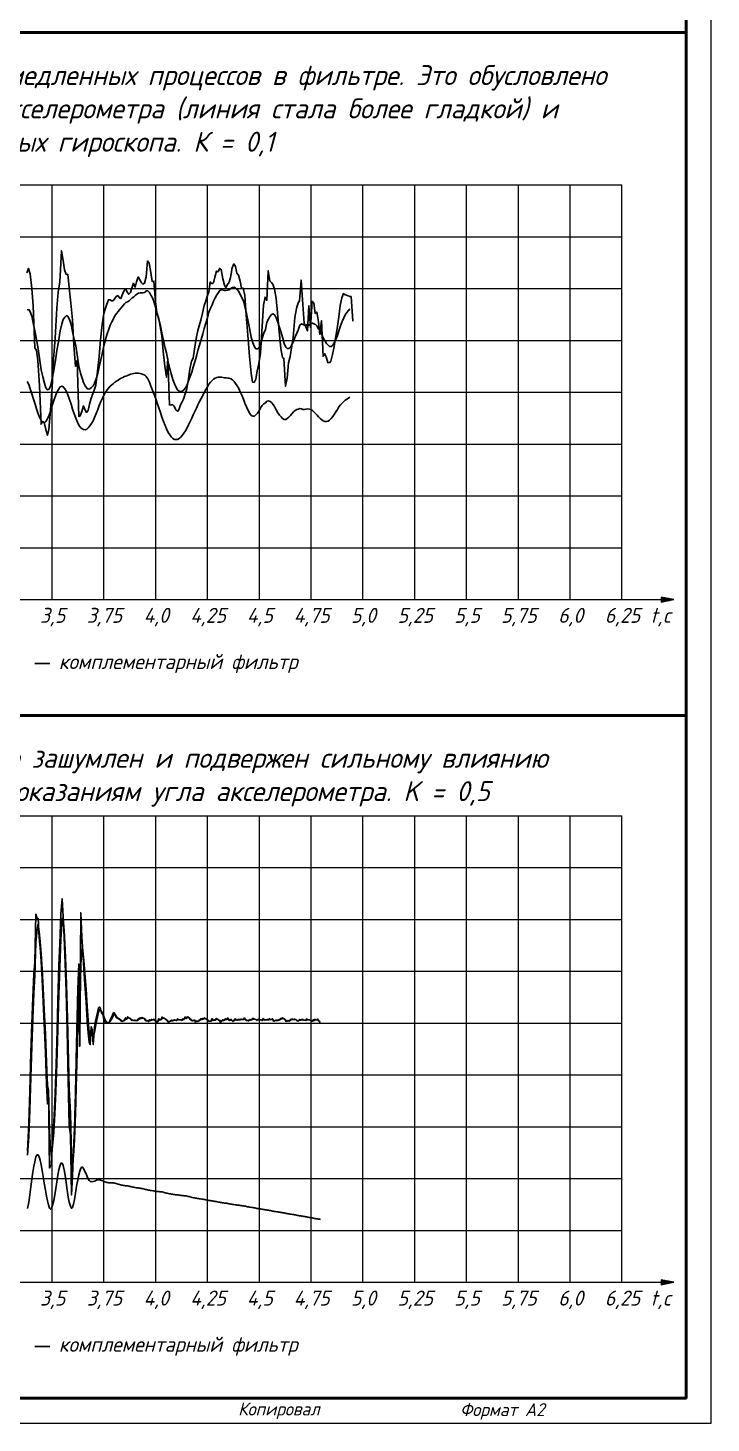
# Model space of a CAD drawing. Header units: inches. Extents: x -14 to 5184, y -66 to 1689.
# Drawn here: x 5047.2 to 5184.1, y 415.2 to 694.5 of the extents above; entities that cross this region are included whole.
import ezdxf

# ---------------------------------------------------------------- set-up
doc = ezdxf.new("R2010")
doc.units = ezdxf.units.IN
doc.header["$MEASUREMENT"] = 0
for name, color, linetype, lineweight in [('Видимые тонкие (ГОСТ)', 7, 'Continuous', 25), ('Видимый контур (ГОСТ)', 7, 'Continuous', 50), ('Текст', 7, 'Continuous', 15)]:
    doc.layers.add(name, color=color, linetype=linetype, lineweight=lineweight)
doc.styles.get("Standard").update_dxf_attribs({"font": 'gost_b.ttf', "oblique": 15})
doc.styles.add('Standart 3.0', font='gost_b.ttf', dxfattribs={"oblique": 15, "height": 3})

msp = doc.modelspace()

# ---------------------------------------------------------------- hatches: boundary and pattern name
at = {"layer": 'Видимые тонкие (ГОСТ)'}
h = msp.add_hatch(color=254, dxfattribs=at)
h.dxf.hatch_style = 1
h.paths.add_polyline_path([(5174.0823, 579.5918), (5174.0823, 580.0918), (5176.5823, 580.0918)])
h.paths.add_polyline_path([(5176.5823, 580.0918), (5174.0823, 580.0918), (5174.0823, 580.5918)])
h = msp.add_hatch(color=254, dxfattribs=at)
h.dxf.hatch_style = 1
h.paths.add_polyline_path([(5174.0823, 442.9251), (5174.0823, 443.4251), (5176.5823, 443.4251)])
h.paths.add_polyline_path([(5176.5823, 443.4251), (5174.0823, 443.4251), (5174.0823, 443.9251)])

# ---------------------------------------------------------------- linework, layer by layer
at = {"layer": 'Видимые тонкие (ГОСТ)', "transparency": 33554684}
for p, q in [((5184.0592, 415.2356), (5184.0592, 835.2356)), ((4590.0592, 415.2356), (5184.0592, 415.2356))]:
    msp.add_line(p, q, dxfattribs=at)
at = {"layer": 'Видимые тонкие (ГОСТ)', "color": 254, "lineweight": 18, "ltscale": 0.5}
for p, q in [((5166.2073, 580.0918), (5176.5823, 580.0918)), ((5166.2073, 443.4251), (5176.5823, 443.4251))]:
    msp.add_line(p, q, dxfattribs=at)
at = {"layer": 'Видимые тонкие (ГОСТ)', "color": 254}
for p, q in [((5176.5823, 580.0918), (5174.0823, 580.5918)), ((5174.0823, 580.5918), (5174.0823, 579.5918)), ((5174.0823, 579.5918), (5176.5823, 580.0918)), ((5176.5823, 443.4251), (5174.0823, 443.9251)), ((5174.0823, 443.9251), (5174.0823, 442.9251)), ((5174.0823, 442.9251), (5176.5823, 443.4251))]:
    msp.add_line(p, q, dxfattribs=at)
at = {"layer": 'Видимые тонкие (ГОСТ)', "color": 254, "lineweight": 18}
for points in [[(4906.8323, 663.0918), (5166.2073, 663.0918)], [(5052.0823, 580.0918), (5052.0823, 663.0918)], [(5052.0823, 580.0918), (5052.0823, 663.0918)], [(5062.4573, 580.0918), (5062.4573, 663.0918)], [(5062.4573, 580.0918), (5062.4573, 663.0918)], [(5072.8323, 580.0918), (5072.8323, 663.0918)], [(5072.8323, 580.0918), (5072.8323, 663.0918)], [(5083.2073, 580.0918), (5083.2073, 663.0918)], [(5083.2073, 580.0918), (5083.2073, 663.0918)], [(5093.5823, 580.0918), (5093.5823, 663.0918)], [(5093.5823, 580.0918), (5093.5823, 663.0918)], [(5103.9573, 580.0918), (5103.9573, 663.0918)], [(5103.9573, 580.0918), (5103.9573, 663.0918)], [(5114.3323, 580.0918), (5114.3323, 663.0918)], [(5114.3323, 580.0918), (5114.3323, 663.0918)], [(5124.7073, 580.0918), (5124.7073, 663.0918)], [(5124.7073, 580.0918), (5124.7073, 663.0918)], [(5135.0823, 580.0918), (5135.0823, 663.0918)], [(5135.0823, 580.0918), (5135.0823, 663.0918)], [(5145.4573, 580.0918), (5145.4573, 663.0918)], [(5145.4573, 580.0918), (5145.4573, 663.0918)], [(5155.8323, 580.0918), (5155.8323, 663.0918)], [(5155.8323, 580.0918), (5155.8323, 663.0918)], [(5166.2073, 580.0918), (5166.2073, 663.0918)], [(4906.8323, 652.7168), (5162.0823, 652.7168)], [(4906.8323, 652.7168), (5162.0823, 652.7168)], [(4906.8323, 652.7168), (5166.2073, 652.7168)], [(4906.8323, 642.3418), (5166.2073, 642.3418)], [(4906.8323, 631.9668), (5166.2073, 631.9668)], [(4906.8323, 621.5918), (5166.2073, 621.5918)], [(4906.8323, 611.2168), (5166.2073, 611.2168)], [(4906.8323, 611.2168), (5166.2073, 611.2168)], [(4906.8323, 600.8418), (5166.2073, 600.8418)], [(4906.8323, 590.4668), (5166.2073, 590.4668)], [(4906.8323, 590.4668), (5166.2073, 590.4668)], [(4906.8323, 580.0918), (5166.2073, 580.0918)], [(4906.8323, 580.0918), (5166.2073, 580.0918)], [(4906.8323, 580.0918), (5166.2073, 580.0918)], [(4906.8323, 536.8001), (5166.2073, 536.8001)], [(5052.0823, 443.4251), (5052.0823, 536.8001)], [(5062.4573, 443.4251), (5062.4573, 536.8001)], [(5072.8323, 443.4251), (5072.8323, 536.8001)], [(5083.2073, 443.4251), (5083.2073, 536.8001)], [(5093.5823, 443.4251), (5093.5823, 536.8001)], [(5103.9573, 443.4251), (5103.9573, 536.8001)], [(5114.3323, 443.4251), (5114.3323, 536.8001)], [(5114.3323, 443.4251), (5114.3323, 536.8001)], [(5124.7073, 443.4251), (5124.7073, 536.8001)], [(5135.0823, 443.4251), (5135.0823, 536.8001)], [(5145.4573, 443.4251), (5145.4573, 536.8001)], [(5155.8323, 443.4251), (5155.8323, 536.8001)], [(5166.2073, 443.4251), (5166.2073, 536.8001)], [(4906.8323, 526.4251), (5166.2073, 526.4251)], [(5052.0823, 443.4251), (5052.0823, 526.4251)], [(5062.4573, 443.4251), (5062.4573, 526.4251)], [(5072.8323, 443.4251), (5072.8323, 526.4251)], [(5083.2073, 443.4251), (5083.2073, 526.4251)], [(5093.5823, 443.4251), (5093.5823, 526.4251)], [(5103.9573, 443.4251), (5103.9573, 526.4251)], [(5124.7073, 443.4251), (5124.7073, 526.4251)], [(5135.0823, 443.4251), (5135.0823, 526.4251)], [(5145.4573, 443.4251), (5145.4573, 526.4251)], [(5155.8323, 443.4251), (5155.8323, 526.4251)], [(4906.8323, 516.0501), (5162.0823, 516.0501)], [(4906.8323, 516.0501), (5162.0823, 516.0501)], [(4906.8323, 516.0501), (5166.2073, 516.0501)], [(4906.8323, 505.6751), (5166.2073, 505.6751)], [(4906.8323, 495.3001), (5166.2073, 495.3001)], [(4906.8323, 484.9251), (5166.2073, 484.9251)], [(4906.8323, 474.5501), (5166.2073, 474.5501)], [(4906.8323, 474.5501), (5166.2073, 474.5501)], [(4906.8323, 464.1751), (5166.2073, 464.1751)], [(4906.8323, 453.8001), (5166.2073, 453.8001)], [(4906.8323, 453.8001), (5166.2073, 453.8001)], [(4906.8323, 443.4251), (5166.2073, 443.4251)], [(4906.8323, 443.4251), (5166.2073, 443.4251)], [(4906.8323, 443.4251), (5166.2073, 443.4251)]]:
    msp.add_lwpolyline(points, dxfattribs=at)
at = {"layer": 'Видимый контур (ГОСТ)', "transparency": 33554684}
for p, q in [((5179.0592, 420.2356), (5179.0592, 830.2356)), ((4610.0592, 420.2356), (5179.0592, 420.2356))]:
    msp.add_line(p, q, dxfattribs=at)
at = {"layer": 'Видимый контур (ГОСТ)', "ltscale": 0.5}
for p, q in [((5179.0592, 830.2356), (5179.0592, 693.5689)), ((5179.0592, 693.5689), (4610.0592, 693.5689)), ((5179.0592, 556.9022), (5179.0592, 693.5689)), ((5179.0592, 693.5689), (5179.0592, 556.9022)), ((4610.0592, 556.9022), (5179.0592, 556.9022)), ((5179.0592, 556.9022), (5179.0592, 420.2356))]:
    msp.add_line(p, q, dxfattribs=at)
for points in [[(4894.5592, 830.2356), (5179.0592, 830.2356), (5179.0592, 693.5689), (4894.5592, 693.5689)], [(4894.5592, 693.5689), (5179.0592, 693.5689), (5179.0592, 556.9022), (4894.5592, 556.9022)], [(4894.5592, 556.9022), (5179.0592, 556.9022), (5179.0592, 420.2356), (4894.5592, 420.2356)]]:
    msp.add_lwpolyline(points, close=True, dxfattribs=at)
at = {"layer": 'Видимый контур (ГОСТ)', "color": 163, "lineweight": 30, "true_color": 0x4285f4}
for points in [[(5047.047, 645.4826), (5047.3608, 646.381), (5047.6745, 645.2973), (5047.9883, 642.381), (5048.3021, 638.8907), (5048.6159, 630.5022), (5048.9297, 629.9462), (5049.2434, 627.9282), (5049.5572, 622.8936), (5049.871, 615.1794), (5050.1848, 615.7071), (5050.4985, 615.5475), (5050.8123, 614.1601), (5051.1261, 612.9838), (5051.4399, 614.1421), (5051.7537, 618.0211), (5052.0674, 622.6053), (5052.3812, 628.2191), (5052.695, 632.443), (5053.0088, 638.4171), (5053.3226, 641.5934), (5053.6363, 643.7066), (5053.9501, 649.9176), (5054.2639, 647.9408), (5054.5777, 646.0747), (5054.8915, 645.1712), (5055.2052, 645.1918), (5055.519, 642.4557), (5055.8328, 639.4467), (5056.1466, 636.0491), (5056.4604, 631.0247), (5056.7741, 626.7545), (5057.0879, 627.9669), (5057.4017, 616.7521), (5057.7155, 616.8396), (5058.0292, 617.7276), (5058.343, 618.8937), (5058.6568, 618.1266), (5058.9706, 617.5526), (5059.2844, 617.949), (5059.5981, 619.1742), (5059.9119, 620.4329), (5060.2257, 621.2849), (5060.5395, 622.2347), (5060.8533, 623.0094), (5061.167, 625.8125), (5061.4808, 628.721), (5061.7946, 632.0929), (5062.1084, 635.1688), (5062.4221, 637.3618), (5062.7359, 638.2189), (5063.0497, 639.1996), (5063.3635, 640.0876), (5063.6773, 640.0876), (5063.991, 639.874), (5064.3048, 639.856), (5064.6186, 640.3656), (5064.9324, 640.7697), (5065.2462, 640.9473), (5065.5599, 640.4686), (5065.8737, 640.3244), (5066.1875, 641.1996), (5066.5013, 641.9409), (5066.815, 642.2111), (5067.1288, 641.6114), (5067.4426, 641.2022), (5067.7564, 641.5342), (5068.0702, 642.4119), (5068.3839, 643.3874), (5068.6977, 642.6024), (5069.0115, 643.6577), (5069.3253, 644.6796), (5069.639, 644.0541), (5069.9528, 643.475), (5070.2666, 643.2098), (5070.5804, 643.4106), (5070.8942, 644.6899), (5071.2079, 647.8764), (5071.5217, 647.408), (5071.8355, 645.547), (5072.1493, 643.7426), (5072.4631, 643.8508), (5072.7768, 639.6861), (5073.0906, 637.0658), (5073.4044, 636.6257), (5073.7182, 634.7467), (5074.0319, 632.9037), (5074.3457, 629.7841), (5074.6595, 626.8163), (5074.9733, 624.5975), (5075.2871, 628.3143), (5075.6008, 618.9992), (5075.9146, 619.0867), (5076.2284, 619.0893), (5076.5422, 618.7855), (5076.856, 618.0674), (5077.1697, 617.7431), (5077.4835, 618.0545), (5077.7973, 619.097), (5078.1111, 619.6864), (5078.4248, 620.1729), (5078.7386, 621.2746), (5079.0524, 622.281), (5079.3662, 624.2475), (5079.68, 626.1883), (5079.9937, 627.8253), (5080.3075, 628.3735), (5080.6213, 630.1753), (5080.9351, 632.3658), (5081.2489, 633.9616), (5081.5626, 634.8754), (5081.8764, 636.0439), (5082.1902, 637.421), (5082.504, 638.9293), (5082.8177, 639.6603), (5083.1315, 640.7594), (5083.4453, 641.7144), (5083.7591, 643.6757), (5084.0729, 643.3051), (5084.3866, 643.5084), (5084.7004, 644.5972), (5085.0142, 645.8533), (5085.328, 645.668), (5085.6418, 646.4041), (5085.9555, 646.1596), (5086.2693, 644.2883), (5086.5831, 643.0451), (5086.8969, 642.5586), (5087.2107, 643.1609), (5087.5244, 643.5934), (5087.8382, 644.538), (5088.152, 646.4607), (5088.4658, 647.2741), (5088.7796, 646.7439), (5089.0933, 645.4209), (5089.4071, 645.0271), (5089.7209, 643.807), (5090.0347, 642.3939), (5090.3484, 642.3887), (5090.6622, 640.9345), (5090.976, 637.0246), (5091.2898, 633.0144), (5091.6036, 628.7288), (5091.9173, 625.4109), (5092.2311, 623.6014), (5092.5449, 623.5397), (5092.8587, 624.1806), (5093.1725, 625.8511), (5093.4862, 627.3362), (5093.8, 629.4083), (5094.1138, 633.7222), (5094.4276, 639.0014), (5094.7413, 640.6307), (5095.0551, 639.9589), (5095.3689, 645.8893), (5095.6827, 643.8713), (5095.9965, 643.5264), (5096.3102, 643.2356), (5096.624, 642.242), (5096.9378, 640.3476), (5097.2516, 637.4982), (5097.5653, 633.7119), (5097.8791, 630.3092), (5098.1929, 628.5692), (5098.5067, 628.3658), (5098.8205, 622.7726), (5099.1342, 624.4354), (5099.448, 627.4958), (5099.7618, 628.7674), (5100.0756, 630.8548), (5100.3894, 632.5356), (5100.7031, 636.5356), (5101.0169, 638.3373), (5101.3307, 639.4519), (5101.6445, 639.892), (5101.9582, 644.0489), (5102.272, 639.1172), (5102.5858, 635.4288), (5102.8996, 634.6669), (5103.2134, 633.8458), (5103.5271, 638.9088), (5103.8409, 634.533), (5104.1547, 639.8019), (5104.4685, 639.3901), (5104.7823, 637.3361), (5105.096, 637.6707), (5105.4098, 635.6604), (5105.7236, 633.156), (5106.0374, 635.9436), (5106.3511, 628.7725), (5106.6649, 629.3079), (5106.9787, 628.6953), (5107.2925, 627.5164), (5107.6063, 627.4804), (5107.92, 627.779), (5108.2338, 629.1612), (5108.5476, 630.7287), (5108.8614, 632.4275), (5109.1752, 634.3477), (5109.4889, 636.708), (5109.8027, 638.9165), (5110.1165, 640.5098), (5110.4303, 641.336), (5110.744, 641.1043), (5111.0578, 640.9937), (5111.3716, 640.9139), (5111.6854, 640.7594), (5111.9992, 640.7388), (5112.3129, 635.8149)], [(5047.1818, 469.6522), (5047.3905, 475.2234), (5047.5992, 481.6476), (5047.8079, 489.4269), (5048.0166, 495.1858), (5048.2253, 500.4224), (5048.434, 505.0752), (5048.6427, 507.5119), (5048.8514, 517.1319), (5049.0601, 516.1931), (5049.2688, 516.2911), (5049.4775, 512.377), (5049.6862, 510.4587), (5049.8949, 507.6057), (5050.1036, 504.0998), (5050.3123, 499.5693), (5050.521, 495.2144), (5050.7297, 489.4636), (5050.9384, 483.0394), (5051.1471, 479.1171), (5051.3558, 481.6517), (5051.5645, 466.2728), (5051.7732, 466.7993), (5051.9819, 467.0237), (5052.1906, 472.0643), (5052.3993, 475.5254), (5052.608, 479.5579), (5052.8167, 484.9985), (5053.0254, 491.3411), (5053.2341, 499.6306), (5053.4428, 506.92), (5053.6515, 511.1688), (5053.8602, 517.1441), (5054.0689, 520.2011), (5054.2776, 516.6054), (5054.4863, 512.4545), (5054.695, 507.2547), (5054.9037, 501.6182), (5055.1123, 493.79), (5055.321, 483.9292), (5055.5298, 474.7826), (5055.7384, 472.9378), (5055.9471, 460.926), (5056.1558, 464.681), (5056.3645, 470.0236), (5056.5732, 474.301), (5056.7819, 481.2844), (5056.9906, 490.9942), (5057.1993, 502.0958), (5057.408, 507.1568), (5057.6167, 490.6758), (5057.8254, 517.4012), (5058.0341, 512.5892), (5058.2428, 509.6179), (5058.4515, 506.267), (5058.6602, 503.0304), (5058.8689, 499.504), (5059.0776, 495.8266), (5059.2863, 493.3492), (5059.495, 491.4554), (5059.7037, 490.9574), (5059.9124, 494.5899), (5060.1211, 493.9492), (5060.3298, 490.9942), (5060.5385, 494.5246), (5060.7472, 495.7083), (5060.9559, 496.5286), (5061.1646, 497.4225), (5061.3733, 498.349), (5061.582, 498.5367), (5061.7907, 498.1735), (5061.9994, 497.2796), (5062.2081, 497.0796), (5062.4168, 496.0389), (5062.6255, 495.6838), (5062.8342, 495.292), (5063.0429, 495.2634), (5063.2516, 495.4552), (5063.4603, 495.2552), (5063.669, 495.7613), (5063.8777, 496.3817), (5064.0864, 496.6878), (5064.2951, 497.2674), (5064.5038, 497.3939), (5064.7125, 496.9939), (5064.9212, 496.447), (5065.1299, 496.2633), (5065.3386, 496.2062), (5065.5473, 496.0266), (5065.7559, 495.7981), (5065.9647, 495.7246), (5066.1734, 495.643), (5066.382, 495.843), (5066.5907, 495.8634), (5066.7995, 496.3899), (5067.0081, 496.1572), (5067.2168, 496.5776), (5067.4255, 496.3735), (5067.6342, 496.2511), (5067.8429, 496.1001), (5068.0516, 495.8144), (5068.2603, 495.8919), (5068.469, 495.8389), (5068.6777, 495.8919), (5068.8864, 495.8307), (5069.0951, 495.7858), (5069.3038, 496.1205), (5069.5125, 496.2103), (5069.7212, 496.3695), (5069.9299, 496.2633), (5070.1386, 496.398), (5070.3473, 496.3042), (5070.556, 496.1817), (5070.7647, 495.8062), (5070.9734, 495.7695), (5071.1821, 495.7572), (5071.3908, 495.6226), (5071.5995, 495.9899), (5071.8082, 495.8674), (5072.0169, 496.0307), (5072.2256, 495.9899), (5072.4343, 496.0674), (5072.643, 495.9409), (5072.8517, 495.6022), (5073.0604, 495.5164), (5073.2691, 495.6307), (5073.4778, 496.2062), (5073.6865, 496.0062), (5073.8952, 496.0144), (5074.1039, 496.545), (5074.3126, 496.3735), (5074.5213, 496.2919), (5074.73, 496.0715), (5074.9387, 495.9654), (5075.1474, 495.8266), (5075.3561, 495.5042), (5075.5648, 495.594), (5075.7735, 495.7695), (5075.9822, 495.896), (5076.1909, 495.8348), (5076.3996, 495.8756), (5076.6083, 495.945), (5076.817, 495.9246), (5077.0256, 495.8021), (5077.2344, 496.1858), (5077.4431, 495.9654), (5077.6517, 495.9899), (5077.8604, 495.9613), (5078.0692, 495.8266), (5078.2778, 496.1817), (5078.4865, 496.0429), (5078.6952, 496.5531), (5078.9039, 496.2062), (5079.1126, 496.5042), (5079.3213, 496.5899), (5079.53, 496.3776), (5079.7387, 496.0062), (5079.9474, 495.9246), (5080.1561, 495.7409), (5080.3648, 495.8307), (5080.5735, 495.9491), (5080.7822, 495.5042), (5080.9909, 495.7532), (5081.1996, 495.6593), (5081.4083, 495.7042), (5081.617, 495.9736), (5081.8257, 496.1327), (5082.0344, 496.1695), (5082.2431, 496.2062), (5082.4518, 496.2225), (5082.6605, 496.3531), (5082.8692, 496.145), (5083.0779, 496.0266), (5083.2866, 495.8266), (5083.4953, 495.5981), (5083.704, 495.6593), (5083.9127, 495.7572), (5084.1214, 496.2062), (5084.3301, 495.8266), (5084.5388, 495.9858), (5084.7475, 495.9327), (5084.9562, 496.2307), (5085.1649, 496.1654), (5085.3736, 495.8634), (5085.5823, 495.8919), (5085.791, 495.4144), (5085.9997, 495.7328), (5086.2084, 495.9776), (5086.4171, 495.8797), (5086.6258, 496.0389), (5086.8345, 496.1491), (5087.0432, 496.0756), (5087.2519, 496.3287), (5087.4606, 495.8634), (5087.6693, 495.794), (5087.878, 496.0756), (5088.0867, 495.843), (5088.2953, 495.6022), (5088.5041, 495.8185), (5088.7128, 496.1409), (5088.9214, 496.0185), (5089.1301, 495.8634), (5089.3389, 496.0021), (5089.5475, 496.0266), (5089.7562, 496.0348), (5089.9649, 496.1042), (5090.1736, 496.0021), (5090.3823, 496.0389), (5090.591, 496.3409), (5090.7997, 495.9287), (5091.0084, 495.8348), (5091.2171, 495.8062), (5091.4258, 495.7532), (5091.6345, 496.0266), (5091.8432, 495.9736), (5092.0519, 496.0429), (5092.2606, 496.2593), (5092.4693, 496.1368), (5092.678, 496.0919), (5092.8867, 495.994), (5093.0954, 495.8225), (5093.3041, 496.0266), (5093.5128, 496.0634), (5093.7215, 495.9572), (5093.9302, 495.9695), (5094.1389, 495.7899), (5094.3476, 496.2511), (5094.5563, 495.9817), (5094.765, 495.9246), (5094.9737, 495.9572), (5095.1824, 496.0185), (5095.3911, 496.0307), (5095.5998, 496.1613), (5095.8085, 496.0429), (5096.0172, 496.0389), (5096.2259, 496.1899), (5096.4346, 495.7083), (5096.6433, 495.7124), (5096.852, 495.8756), (5097.0607, 495.896), (5097.2694, 495.8634), (5097.4781, 495.9695), (5097.6868, 496.0511), (5097.8955, 496.2838), (5098.1042, 496.2552), (5098.3129, 496.3817), (5098.5216, 496.0715), (5098.7303, 495.9287), (5098.939, 495.6511), (5099.1477, 495.6756), (5099.3564, 495.8144), (5099.565, 495.696), (5099.7738, 495.9899), (5099.9825, 496.0593), (5100.1911, 496.1205), (5100.3998, 496.0429), (5100.6085, 496.0919), (5100.8172, 496.0511), (5101.0259, 495.8021), (5101.2346, 495.7287), (5101.4433, 495.8021), (5101.652, 496.0307), (5101.8607, 495.9858), (5102.0694, 496.0389), (5102.2781, 496.0021), (5102.4868, 495.8919), (5102.6955, 495.8797), (5102.9042, 495.8307), (5103.1129, 496.1654), (5103.3216, 495.945), (5103.5303, 495.9899), (5103.739, 495.8593), (5103.9477, 495.7246), (5104.1564, 495.7042), (5104.3651, 495.9287), (5104.5738, 495.9491), (5104.7825, 496.0797), (5104.9912, 495.9246), (5105.1999, 496.1327), (5105.4086, 495.7654), (5105.6173, 495.5409), (5105.826, 495.5042)]]:
    msp.add_lwpolyline(points, dxfattribs=at)
at = {"layer": 'Видимый контур (ГОСТ)', "color": 40, "lineweight": 30, "true_color": 0xf4b400}
for points in [[(5047.0914, 638.0825), (5047.4051, 638.1237), (5047.7189, 637.6784), (5048.0327, 636.8084), (5048.3465, 635.1379), (5048.6603, 633.6218), (5048.974, 632.1238), (5049.2878, 630.25), (5049.6016, 627.9205), (5049.9154, 626.0982), (5050.2292, 624.6516), (5050.5429, 623.4238), (5050.8567, 622.4972), (5051.1705, 622.039), (5051.4843, 622.2218), (5051.798, 622.9965), (5052.1118, 624.3298), (5052.4256, 625.9643), (5052.7394, 627.9694), (5053.0532, 629.9179), (5053.3669, 631.6708), (5053.6807, 633.8664), (5053.9945, 635.2898), (5054.3083, 636.1623), (5054.6221, 636.6411), (5054.9358, 636.9397), (5055.2496, 636.7492), (5055.5634, 636.1314), (5055.8772, 635.1559), (5056.191, 633.7531), (5056.5047, 632.1264), (5056.8185, 630.8471), (5057.1323, 628.6103), (5057.4461, 626.7983), (5057.7599, 625.4161), (5058.0736, 624.4096), (5058.3874, 623.5448), (5058.7012, 622.8447), (5059.015, 622.3839), (5059.3287, 622.2089), (5059.6425, 622.2707), (5059.9563, 622.5023), (5060.2701, 622.8962), (5060.5839, 623.4187), (5060.8976, 624.2475), (5061.2114, 625.3234), (5061.5252, 626.6387), (5061.839, 628.0955), (5062.1528, 629.5627), (5062.4665, 630.8986), (5062.7803, 632.1315), (5063.0941, 633.2589), (5063.4079, 634.2061), (5063.7216, 634.9938), (5064.0354, 635.6656), (5064.3492, 636.2885), (5064.663, 636.8625), (5064.9768, 637.3644), (5065.2905, 637.7505), (5065.6043, 638.0902), (5065.9181, 638.484), (5066.2319, 638.8985), (5066.5457, 639.2717), (5066.8594, 639.5214), (5067.1732, 639.699), (5067.487, 639.8997), (5067.8008, 640.1674), (5068.1145, 640.4917), (5068.4283, 640.6745), (5068.7421, 640.9345), (5069.0559, 641.233), (5069.3697, 641.3978), (5069.6834, 641.457), (5069.9972, 641.4647), (5070.311, 641.4724), (5070.6248, 641.5702), (5070.9385, 641.8662), (5071.2523, 641.8842), (5071.5661, 641.5625), (5071.8799, 640.9988), (5072.1937, 640.4866), (5072.5074, 639.5316), (5072.8212, 638.4094), (5073.135, 637.3412), (5073.4488, 636.1598), (5073.7626, 634.8908), (5074.0763, 633.4494), (5074.3901, 631.9102), (5074.7039, 630.4018), (5075.0177, 629.4546), (5075.3314, 627.6992), (5075.6452, 626.2758), (5075.959, 625.0969), (5076.2728, 624.1136), (5076.5866, 623.2565), (5076.9003, 622.5615), (5077.2141, 622.0725), (5077.5279, 621.8305), (5077.8417, 621.7636), (5078.1555, 621.8305), (5078.4692, 622.0776), (5078.783, 622.4689), (5079.0968, 623.0712), (5079.4106, 623.8511), (5079.7243, 624.7365), (5080.0381, 625.6065), (5080.3519, 626.5872), (5080.6657, 627.6914), (5080.9795, 628.8291), (5081.2932, 629.9282), (5081.607, 631.0247), (5081.9208, 632.1289), (5082.2346, 633.2563), (5082.5484, 634.3323), (5082.8621, 635.4133), (5083.1759, 636.4789), (5083.4897, 637.5832), (5083.8035, 638.3965), (5084.1172, 639.1069), (5084.431, 639.8122), (5084.7448, 640.5149), (5085.0586, 641.0734), (5085.3724, 641.5831), (5085.6861, 641.9537), (5085.9999, 642.0567), (5086.3137, 642.0181), (5086.6275, 641.9434), (5086.9413, 641.946), (5087.255, 641.9898), (5087.5688, 642.1056), (5087.8826, 642.3501), (5088.1964, 642.5741), (5088.5102, 642.6101), (5088.8239, 642.4299), (5089.1377, 642.1674), (5089.4515, 641.7401), (5089.7653, 641.1507), (5090.0791, 640.5664), (5090.3928, 639.8199), (5090.7066, 638.7209), (5091.0204, 637.3798), (5091.3342, 635.7402), (5091.6479, 634.0903), (5091.9617, 632.6051), (5092.2755, 631.4546), (5092.5893, 630.6824), (5092.9031, 630.304), (5093.2168, 630.2448), (5093.5306, 630.5048), (5093.8444, 631.2306), (5094.1582, 632.3709), (5094.472, 633.4133), (5094.7857, 634.1521), (5095.0995, 635.5137), (5095.4133, 636.3039), (5095.7271, 636.8419), (5096.0408, 637.179), (5096.3546, 637.2537), (5096.6684, 637.022), (5096.9822, 636.4686), (5097.296, 635.5909), (5097.6097, 634.5382), (5097.9235, 633.5498), (5098.2373, 632.6334), (5098.5511, 631.3748), (5098.8648, 630.6077), (5099.1786, 630.3478), (5099.4924, 630.3272), (5099.8062, 630.5949), (5100.12, 631.0427), (5100.4337, 631.8381), (5100.7475, 632.6592), (5101.0613, 633.4005), (5101.3751, 634.0208), (5101.6889, 635.0246), (5102.0026, 635.2846), (5102.3164, 635.1405), (5102.6302, 634.986), (5102.944, 634.847), (5103.2577, 635.2048), (5103.5715, 635.0092), (5103.8853, 635.3155), (5104.1991, 635.4416), (5104.5129, 635.3078), (5104.8266, 635.1688), (5105.1404, 634.8007), (5105.4542, 634.2293), (5105.768, 634.044), (5106.0818, 633.1637), (5106.3955, 632.5047), (5106.7093, 631.9205), (5107.0231, 631.3722), (5107.3369, 630.9758), (5107.6506, 630.7493), (5107.9644, 630.775), (5108.2782, 631.0299), (5108.592, 631.488), (5108.9058, 632.1289), (5109.2195, 632.9526), (5109.5333, 633.8921), (5109.8471, 634.847), (5110.1609, 635.7299), (5110.4747, 636.4506), (5110.7884, 637.0478), (5111.1022, 637.542), (5111.416, 637.9512), (5111.7298, 638.3064)], [(5048.599, 567.2665), (5051.599, 567.2665)], [(5047.1818, 468.8604), (5047.3905, 472.6929), (5047.5992, 477.9131), (5047.8079, 484.4516), (5048.0166, 490.5942), (5048.2253, 496.2184), (5048.434, 501.2386), (5048.6427, 504.814), (5048.8514, 511.4627), (5049.0601, 514.034), (5049.2688, 515.1605), (5049.4775, 513.5769), (5049.6862, 511.6709), (5049.8949, 509.1812), (5050.1036, 506.0833), (5050.3123, 502.1978), (5050.521, 498.0429), (5050.7297, 493.0798), (5050.9384, 487.4433), (5051.1471, 482.8027), (5051.3558, 481.8476), (5051.5645, 473.7092), (5051.7732, 470.1583), (5051.9819, 468.7012), (5052.1906, 470.6889), (5052.3993, 473.5541), (5052.608, 477.1172), (5052.8167, 481.7007), (5053.0254, 487.2066), (5053.2341, 494.0757), (5053.4428, 501.0387), (5053.6515, 506.4629), (5053.8602, 512.0872), (5054.0689, 516.1646), (5054.2776, 516.1482), (5054.4863, 513.8708), (5054.695, 509.9771), (5054.9037, 505.0997), (5055.1123, 498.6959), (5055.321, 490.6024), (5055.5298, 482.1905), (5055.7384, 477.1784), (5055.9471, 468.8441), (5056.1558, 466.8401), (5056.3645, 468.742), (5056.5732, 472.0154), (5056.7819, 477.2764), (5056.9906, 484.8393), (5057.1993, 494.1083), (5057.408, 501.1203), (5057.6167, 496.2593), (5057.8254, 507.1282), (5058.0341, 509.9771), (5058.2428, 509.7444), (5058.4515, 507.8465), (5058.6602, 505.2181), (5058.8689, 502.1039), (5059.0776, 498.7081), (5059.2863, 495.8021), (5059.495, 493.4635), (5059.7037, 492.1166), (5059.9124, 493.3288), (5060.1211, 493.6267), (5060.3298, 492.3206), (5060.5385, 493.4675), (5060.7472, 494.6348), (5060.9559, 495.6266), (5061.1646, 496.5572), (5061.3733, 497.4633), (5061.582, 497.9898), (5061.7907, 498.0551), (5061.9994, 497.6347), (5062.2081, 497.3123), (5062.4168, 496.6307), (5062.6255, 496.1164), (5062.8342, 495.6675), (5063.0429, 495.4389), (5063.2516, 495.4307), (5063.4603, 495.3369), (5063.669, 495.5491), (5063.8777, 495.9613), (5064.0864, 496.3246), (5064.2951, 496.7858), (5064.5038, 497.0756), (5064.7125, 497.0103), (5064.9212, 496.696), (5065.1299, 496.4511), (5065.3386, 496.296), (5065.5473, 496.1327), (5065.7559, 495.9368), (5065.9647, 495.8062), (5066.1734, 495.7042), (5066.382, 495.7572), (5066.5907, 495.794), (5066.7995, 496.0797), (5067.0081, 496.1042), (5067.2168, 496.3246), (5067.4255, 496.3287), (5067.6342, 496.2674), (5067.8429, 496.1613), (5068.0516, 495.9654), (5068.2603, 495.9042), (5068.469, 495.8511), (5068.6777, 495.8511), (5068.8864, 495.8225), (5069.0951, 495.7899), (5069.3038, 495.9409), (5069.5125, 496.0634), (5069.7212, 496.2021), (5069.9299, 496.2144), (5070.1386, 496.2878), (5070.3473, 496.2715), (5070.556, 496.2021), (5070.7647, 495.9776), (5070.9734, 495.8511), (5071.1821, 495.7817), (5071.3908, 495.6838), (5071.5995, 495.8185), (5071.8082, 495.8266), (5072.0169, 495.9123), (5072.2256, 495.9327), (5072.4343, 495.9817), (5072.643, 495.945), (5072.8517, 495.7572), (5073.0604, 495.6226), (5073.2691, 495.6144), (5073.4778, 495.9001), (5073.6865, 495.9409), (5073.8952, 495.9654), (5074.1039, 496.2389), (5074.3126, 496.2838), (5074.5213, 496.2633), (5074.73, 496.1409), (5074.9387, 496.0225), (5075.1474, 495.9001), (5075.3561, 495.6797), (5075.5648, 495.6144), (5075.7735, 495.6715), (5075.9822, 495.7654), (5076.1909, 495.7858), (5076.3996, 495.8103), (5076.6083, 495.8634), (5076.817, 495.8797), (5077.0256, 495.8266), (5077.2344, 495.994), (5077.4431, 495.9654), (5077.6517, 495.9654), (5077.8604, 495.9491), (5078.0692, 495.8756), (5078.2778, 496.0185), (5078.4865, 496.0225), (5078.6952, 496.2756), (5078.9039, 496.2266), (5079.1126, 496.345), (5079.3213, 496.447), (5079.53, 496.3858), (5079.7387, 496.1695), (5079.9474, 496.0185), (5080.1561, 495.8552), (5080.3648, 495.8185), (5080.5735, 495.8593), (5080.7822, 495.6593), (5080.9909, 495.6879), (5081.1996, 495.6552), (5081.4083, 495.6675), (5081.617, 495.8062), (5081.8257, 495.9572), (5082.0344, 496.0511), (5082.2431, 496.1123), (5082.4518, 496.1491), (5082.6605, 496.2307), (5082.8692, 496.1654), (5083.0779, 496.0756), (5083.2866, 495.9287), (5083.4953, 495.7409), (5083.704, 495.6838), (5083.9127, 495.7042), (5084.1214, 495.9409), (5084.3301, 495.8674), (5084.5388, 495.9083), (5084.7475, 495.9042), (5084.9562, 496.0511), (5085.1649, 496.0878), (5085.3736, 495.9532), (5085.5823, 495.9001), (5085.791, 495.6389), (5085.9997, 495.6715), (5086.2084, 495.8103), (5086.4171, 495.8307), (5086.6258, 495.9205), (5086.8345, 496.0225), (5087.0432, 496.0348), (5087.2519, 496.1613), (5087.4606, 495.994), (5087.6693, 495.8756), (5087.878, 495.9572), (5088.0867, 495.8797), (5088.2953, 495.7246), (5088.5041, 495.7572), (5088.7128, 495.9327), (5088.9214, 495.9613), (5089.1301, 495.9001), (5089.3389, 495.9368), (5089.5475, 495.9695), (5089.7562, 495.9899), (5089.9649, 496.0307), (5090.1736, 496.0021), (5090.3823, 496.0021), (5090.591, 496.1491), (5090.7997, 496.0144), (5091.0084, 495.9001), (5091.2171, 495.8348), (5091.4258, 495.7777), (5091.6345, 495.8878), (5091.8432, 495.9164), (5092.0519, 495.9613), (5092.2606, 496.0919), (5092.4693, 496.096), (5092.678, 496.0756), (5092.8867, 496.0144), (5093.0954, 495.9001), (5093.3041, 495.945), (5093.5128, 495.9858), (5093.7215, 495.9532), (5093.9302, 495.945), (5094.1389, 495.8511), (5094.3476, 496.0348), (5094.5563, 495.994), (5094.765, 495.9409), (5094.9737, 495.9368), (5095.1824, 495.9613), (5095.3911, 495.9776), (5095.5998, 496.0511), (5095.8085, 496.0266), (5096.0172, 496.0103), (5096.2259, 496.0797), (5096.4346, 495.8715), (5096.6433, 495.7695), (5096.852, 495.8062), (5097.0607, 495.8307), (5097.2694, 495.8307), (5097.4781, 495.8838), (5097.6868, 495.9572), (5097.8955, 496.1042), (5098.1042, 496.1654), (5098.3129, 496.2552), (5098.5216, 496.1368), (5098.7303, 496.0103), (5098.939, 495.8103), (5099.1477, 495.7246), (5099.3564, 495.7491), (5099.565, 495.7083), (5099.7738, 495.8348), (5099.9825, 495.9327), (5100.1911, 496.0103), (5100.3998, 496.0103), (5100.6085, 496.0307), (5100.8172, 496.0225), (5101.0259, 495.8919), (5101.2346, 495.7899), (5101.4433, 495.7777), (5101.652, 495.8878), (5101.8607, 495.9246), (5102.0694, 495.9654), (5102.2781, 495.9654), (5102.4868, 495.9083), (5102.6955, 495.8756), (5102.9042, 495.8348), (5103.1129, 495.9817), (5103.3216, 495.945), (5103.5303, 495.945), (5103.739, 495.8797), (5103.9477, 495.7817), (5104.1564, 495.7246), (5104.3651, 495.7817), (5104.5738, 495.8511), (5104.7825, 495.9491), (5104.9912, 495.9205), (5105.1999, 496.0103), (5105.4086, 495.8715), (5105.6173, 495.6919)], [(5048.599, 430.5998), (5051.599, 430.5998)]]:
    msp.add_lwpolyline(points, dxfattribs=at)
at = {"layer": 'Видимый контур (ГОСТ)', "color": 22, "lineweight": 30, "true_color": 0xdb4437}
for points in [[(5047.0914, 623.7584), (5047.4051, 623.1046), (5047.7189, 622.2398), (5048.0327, 621.2385), (5048.3465, 620.1858), (5048.6603, 619.1819), (5048.974, 618.2476), (5049.2878, 617.2952), (5049.6016, 616.4818), (5049.9154, 615.9156), (5050.2292, 615.581), (5050.5429, 615.4857), (5050.8567, 615.72), (5051.1705, 616.2373), (5051.4843, 616.9889), (5051.798, 617.9078), (5052.1118, 618.9117), (5052.4256, 619.9284), (5052.7394, 620.8756), (5053.0532, 621.6272), (5053.3669, 622.1446), (5053.6807, 622.6594), (5053.9945, 622.7778), (5054.3083, 622.6516), (5054.6221, 622.281), (5054.9358, 621.7662), (5055.2496, 621.0429), (5055.5634, 620.16), (5055.8772, 619.1845), (5056.191, 618.1884), (5056.5047, 617.2566), (5056.8185, 616.3995), (5057.1323, 615.5835), (5057.4461, 614.9787), (5057.7599, 614.5514), (5058.0736, 614.2605), (5058.3874, 614.0984), (5058.7012, 614.0881), (5059.015, 614.2219), (5059.3287, 614.4845), (5059.6425, 614.8551), (5059.9563, 615.321), (5060.2701, 615.8898), (5060.5839, 616.5591), (5060.8976, 617.3158), (5061.2114, 618.1163), (5061.5252, 618.9271), (5061.839, 619.6993), (5062.1528, 620.402), (5062.4665, 621.0249), (5062.7803, 621.5757), (5063.0941, 622.0442), (5063.4079, 622.4406), (5063.7216, 622.788), (5064.0354, 623.0943), (5064.3492, 623.3672), (5064.663, 623.6066), (5064.9768, 623.8125), (5065.2905, 624.0004), (5065.6043, 624.1909), (5065.9181, 624.3865), (5066.2319, 624.5641), (5066.5457, 624.7134), (5066.8594, 624.8292), (5067.1732, 624.9424), (5067.487, 625.0634), (5067.8008, 625.1818), (5068.1145, 625.2874), (5068.4283, 625.3569), (5068.7421, 625.4135), (5069.0559, 625.4341), (5069.3697, 625.4032), (5069.6834, 625.3414), (5069.9972, 625.2565), (5070.311, 625.1484), (5070.6248, 625.0042), (5070.9385, 624.7314), (5071.2523, 624.2372), (5071.5661, 623.5757), (5071.8799, 622.8061), (5072.1937, 622.0262), (5072.5074, 621.1536), (5072.8212, 620.2836), (5073.135, 619.3956), (5073.4488, 618.4715), (5073.7626, 617.5243), (5074.0763, 616.5925), (5074.3901, 615.72), (5074.7039, 614.9581), (5075.0177, 614.2399), (5075.3314, 613.5527), (5075.6452, 613.0302), (5075.959, 612.6209), (5076.2728, 612.3301), (5076.5866, 612.1524), (5076.9003, 612.0932), (5077.2141, 612.1524), (5077.5279, 612.3172), (5077.8417, 612.5823), (5078.1555, 612.9349), (5078.4692, 613.3725), (5078.783, 613.8847), (5079.0968, 614.4587), (5079.4106, 615.079), (5079.7243, 615.7251), (5080.0381, 616.3892), (5080.3519, 617.0739), (5080.6657, 617.7585), (5080.9795, 618.4278), (5081.2932, 619.079), (5081.607, 619.7173), (5081.9208, 620.3376), (5082.2346, 620.9348), (5082.5484, 621.5191), (5082.8621, 622.1111), (5083.1759, 622.6928), (5083.4897, 623.223), (5083.8035, 623.5937), (5084.1172, 623.9154), (5084.431, 624.1909), (5084.7448, 624.4019), (5085.0586, 624.5512), (5085.3724, 624.6258), (5085.6861, 624.631), (5085.9999, 624.5872), (5086.3137, 624.5358), (5086.6275, 624.4946), (5086.9413, 624.4663), (5087.255, 624.4302), (5087.5688, 624.3787), (5087.8826, 624.2706), (5088.1964, 624.0699), (5088.5102, 623.7507), (5088.8239, 623.3363), (5089.1377, 622.8575), (5089.4515, 622.3041), (5089.7653, 621.6787), (5090.0791, 620.9914), (5090.3928, 620.2244), (5090.7066, 619.4136), (5091.0204, 618.6594), (5091.3342, 617.9027), (5091.6479, 617.3184), (5091.9617, 616.9323), (5092.2755, 616.765), (5092.5893, 616.8139), (5092.9031, 617.0353), (5093.2168, 617.4008), (5093.5306, 617.8847), (5093.8444, 618.4329), (5094.1582, 618.9374), (5094.472, 619.2823), (5094.7857, 619.4754), (5095.0995, 619.7868), (5095.4133, 619.8383), (5095.7271, 619.7353), (5096.0408, 619.5011), (5096.3546, 619.1227), (5096.6684, 618.6234), (5096.9822, 618.0571), (5097.296, 617.4883), (5097.6097, 617.0069), (5097.9235, 616.6749), (5098.2373, 616.3326), (5098.5511, 616.1318), (5098.8648, 616.1524), (5099.1786, 616.3094), (5099.4924, 616.5642), (5099.8062, 616.9066), (5100.12, 617.2875), (5100.4337, 617.6633), (5100.7475, 617.9542), (5101.0613, 618.124), (5101.3751, 618.1961), (5101.6889, 618.2991), (5102.0026, 618.2347), (5102.3164, 618.1575), (5102.6302, 618.142), (5102.944, 618.2141), (5103.2577, 618.263), (5103.5715, 618.2193), (5103.8853, 618.1318), (5104.1991, 617.9181), (5104.5129, 617.6607), (5104.8266, 617.3467), (5105.1404, 616.9838), (5105.4542, 616.6337), (5105.768, 616.3403), (5106.0818, 616.0494), (5106.3955, 615.8461), (5106.7093, 615.72), (5107.0231, 615.7019), (5107.3369, 615.7946), (5107.6506, 616.0005), (5107.9644, 616.3068), (5108.2782, 616.6981), (5108.592, 617.1511), (5108.9058, 617.6479), (5109.2195, 618.1575), (5109.5333, 618.6388), (5109.8471, 619.0661), (5110.1609, 619.429), (5110.4747, 619.7353), (5110.7884, 619.9927), (5111.1022, 620.2141), (5111.416, 620.4123), (5111.7298, 620.5976)], [(5047.1818, 458.1629), (5047.3905, 459.4649), (5047.5992, 460.9464), (5047.8079, 462.5096), (5048.0166, 464.0606), (5048.2253, 465.485), (5048.434, 466.6687), (5048.6427, 467.5462), (5048.8514, 468.5257), (5049.0601, 468.9339), (5049.2688, 468.9339), (5049.4775, 468.5543), (5049.6862, 467.8564), (5049.8949, 466.9462), (5050.1036, 465.8279), (5050.3123, 464.5749), (5050.521, 463.2402), (5050.7297, 461.8893), (5050.9384, 460.6648), (5051.1471, 459.7098), (5051.3558, 458.9506), (5051.5645, 458.2486), (5051.7732, 458.0527), (5051.9819, 458.2731), (5052.1906, 458.8853), (5052.3993, 459.7832), (5052.608, 460.9016), (5052.8167, 462.1913), (5053.0254, 463.5586), (5053.2341, 464.8687), (5053.4428, 465.9503), (5053.6515, 466.6727), (5053.8602, 467.236), (5054.0689, 467.2727), (5054.2776, 466.8033), (5054.4863, 465.9381), (5054.695, 464.7667), (5054.9037, 463.3668), (5055.1123, 461.8689), (5055.321, 460.4526), (5055.5298, 459.4404), (5055.7384, 458.6731), (5055.9471, 458.2568), (5056.1558, 458.4119), (5056.3645, 459.0322), (5056.5732, 460.02), (5056.7819, 461.273), (5056.9906, 462.6811), (5057.1993, 463.9626), (5057.408, 464.9422), (5057.6167, 465.6646), (5057.8254, 466.2646), (5058.0341, 466.5013), (5058.2428, 466.387), (5058.4515, 466.0687), (5058.6602, 465.6279), (5058.8689, 465.1136), (5059.0776, 464.5994), (5059.2863, 464.1504), (5059.495, 463.8157), (5059.7037, 463.628), (5059.9124, 463.5831), (5060.1211, 463.5586), (5060.3298, 463.579), (5060.5385, 463.6688), (5060.7472, 463.7627), (5060.9559, 463.8484), (5061.1646, 463.9096), (5061.3733, 463.9341), (5061.582, 463.9137), (5061.7907, 463.8606), (5061.9994, 463.7912), (5062.2081, 463.7014), (5062.4168, 463.6116), (5062.6255, 463.5259), (5062.8342, 463.4565), (5063.0429, 463.4035), (5063.2516, 463.3668), (5063.4603, 463.3504), (5063.669, 463.3463), (5063.8777, 463.3463), (5064.0864, 463.3423), (5064.2951, 463.3259), (5064.5038, 463.2933), (5064.7125, 463.2443), (5064.9212, 463.1831), (5065.1299, 463.1178), (5065.3386, 463.0566), (5065.5473, 462.9953), (5065.7559, 462.9423), (5065.9647, 462.8933), (5066.1734, 462.8566), (5066.382, 462.8198), (5066.5907, 462.7913), (5066.7995, 462.7627), (5067.0081, 462.7341), (5067.2168, 462.7015), (5067.4255, 462.6607), (5067.6342, 462.6158), (5067.8429, 462.5668), (5068.0516, 462.5219), (5068.2603, 462.477), (5068.469, 462.4321), (5068.6777, 462.3872), (5068.8864, 462.3545), (5069.0951, 462.3219), (5069.3038, 462.2974), (5069.5125, 462.2729), (5069.7212, 462.2403), (5069.9299, 462.2076), (5070.1386, 462.1668), (5070.3473, 462.1178), (5070.556, 462.0648), (5070.7647, 462.0158), (5070.9734, 461.9668), (5071.1821, 461.926), (5071.3908, 461.8893), (5071.5995, 461.8566), (5071.8082, 461.8199), (5072.0169, 461.7872), (5072.2256, 461.7546), (5072.4343, 461.7178), (5072.643, 461.6811), (5072.8517, 461.6444), (5073.0604, 461.6158), (5073.2691, 461.5954), (5073.4778, 461.575), (5073.6865, 461.5546), (5073.8952, 461.5301), (5074.1039, 461.4974), (5074.3126, 461.4566), (5074.5213, 461.4036), (5074.73, 461.3505), (5074.9387, 461.2934), (5075.1474, 461.2403), (5075.3561, 461.1954), (5075.5648, 461.1546), (5075.7735, 461.1179), (5075.9822, 461.0811), (5076.1909, 461.0444), (5076.3996, 461.0118), (5076.6083, 460.9832), (5076.817, 460.9546), (5077.0256, 460.9301), (5077.2344, 460.9016), (5077.4431, 460.873), (5077.6517, 460.8444), (5077.8604, 460.8158), (5078.0692, 460.7914), (5078.2778, 460.7709), (5078.4865, 460.7546), (5078.6952, 460.7301), (5078.9039, 460.6975), (5079.1126, 460.6607), (5079.3213, 460.6158), (5079.53, 460.5628), (5079.7387, 460.5097), (5079.9474, 460.4526), (5080.1561, 460.4036), (5080.3648, 460.3546), (5080.5735, 460.3057), (5080.7822, 460.2648), (5080.9909, 460.2281), (5081.1996, 460.1955), (5081.4083, 460.1669), (5081.617, 460.1383), (5081.8257, 460.1138), (5082.0344, 460.0853), (5082.2431, 460.0526), (5082.4518, 460.02), (5082.6605, 459.9791), (5082.8692, 459.9342), (5083.0779, 459.8893), (5083.2866, 459.8445), (5083.4953, 459.7996), (5083.704, 459.7628), (5083.9127, 459.7302), (5084.1214, 459.7016), (5084.3301, 459.6689), (5084.5388, 459.6322), (5084.7475, 459.5996), (5084.9562, 459.5628), (5085.1649, 459.522), (5085.3736, 459.4771), (5085.5823, 459.4322), (5085.791, 459.3955), (5085.9997, 459.3669), (5086.2084, 459.3424), (5086.4171, 459.3139), (5086.6258, 459.2894), (5086.8345, 459.2608), (5087.0432, 459.2282), (5087.2519, 459.1955), (5087.4606, 459.1506), (5087.6693, 459.1139), (5087.878, 459.0731), (5088.0867, 459.0322), (5088.2953, 458.9996), (5088.5041, 458.9669), (5088.7128, 458.9424), (5088.9214, 458.9139), (5089.1301, 458.8853), (5089.3389, 458.8608), (5089.5475, 458.8404), (5089.7562, 458.8118), (5089.9649, 458.7833), (5090.1736, 458.7547), (5090.3823, 458.718), (5090.591, 458.6731), (5090.7997, 458.6282), (5091.0084, 458.5792), (5091.2171, 458.5384), (5091.4258, 458.5016), (5091.6345, 458.4731), (5091.8432, 458.4445), (5092.0519, 458.4119), (5092.2606, 458.3792), (5092.4693, 458.3425), (5092.678, 458.3057), (5092.8867, 458.2649), (5093.0954, 458.2241), (5093.3041, 458.1874), (5093.5128, 458.1506), (5093.7215, 458.1139), (5093.9302, 458.0813), (5094.1389, 458.0486), (5094.3476, 458.02), (5094.5563, 457.9874), (5094.765, 457.9547), (5094.9737, 457.9221), (5095.1824, 457.8894), (5095.3911, 457.8568), (5095.5998, 457.816), (5095.8085, 457.7751), (5096.0172, 457.7343), (5096.2259, 457.6894), (5096.4346, 457.6445), (5096.6433, 457.6037), (5096.852, 457.567), (5097.0607, 457.5303), (5097.2694, 457.4935), (5097.4781, 457.465), (5097.6868, 457.4364), (5097.8955, 457.4119), (5098.1042, 457.3792), (5098.3129, 457.3425), (5098.5216, 457.2935), (5098.7303, 457.2446), (5098.939, 457.2037), (5099.1477, 457.1629), (5099.3564, 457.1262), (5099.565, 457.0935), (5099.7738, 457.065), (5099.9825, 457.0364), (5100.1911, 457.0038), (5100.3998, 456.9711), (5100.6085, 456.9344), (5100.8172, 456.8936), (5101.0259, 456.8568), (5101.2346, 456.816), (5101.4433, 456.7833), (5101.652, 456.7507), (5101.8607, 456.718), (5102.0694, 456.6854), (5102.2781, 456.6527), (5102.4868, 456.616), (5102.6955, 456.5834), (5102.9042, 456.5466), (5103.1129, 456.5099), (5103.3216, 456.465), (5103.5303, 456.4201), (5103.739, 456.3752), (5103.9477, 456.3344), (5104.1564, 456.2936), (5104.3651, 456.2324), (5104.5738, 456.2038), (5104.7825, 456.1711), (5104.9912, 456.1385), (5105.1999, 456.1058), (5105.4086, 456.0732), (5105.6173, 456.0405), (5105.826, 456.016)]]:
    msp.add_lwpolyline(points, dxfattribs=at)

# ---------------------------------------------------------------- texts
at = {"layer": 'Видимые тонкие (ГОСТ)', "ltscale": 0.5, "char_height": 4, "attachment_point": 2, "style": 'Standart 3.0'}
for s, width, heights, insert in [('{\\fGOST type B|b0|i0|c204|p0;При уменьшении K увеличивается время протекания медленных процессов в фильтре. Это обусловлено ослаблением влияния на его показания данных акселерометра (линия стала более гладкой) и увеличением влияния данных гироскопа. К = 0,1}', 257.750127, [23.0637], (5036.8092, 687.069)), ('{\\fGOST type B|b0|i0|c204|p0;Как видно из графика, вычисленный угол сильно зашумлен и подвержен сильному влиянию линейных ускорений, то есть приближен к показаниям угла акселерометра. }K = 0,5', 253.887161, [13.5656], (5036.8092, 550.4023))]:
    msp.add_mtext_dynamic_manual_height_columns(s, width=width, gutter_width=15, heights=heights, dxfattribs=dict(at, insert=insert))
at = {"layer": 'Видимый контур (ГОСТ)', "lineweight": 30, "char_height": 3, "width": 11.335809, "attachment_point": 2, "style": 'Standart 3.0'}
for s, insert in [('\\pxqc;{\\fGOST type B|b0|i0|c204|p0;3,5}', (5052.1846, 578.4253)), ('\\pxqc;{\\fGOST type B|b0|i0|c204|p0;3,75}', (5062.5596, 578.4253)), ('\\pxqc;{\\fGOST type B|b0|i0|c204|p0;4,0}', (5072.9346, 578.4253)), ('\\pxqc;{\\fGOST type B|b0|i0|c204|p0;4,25}', (5083.3096, 578.4253)), ('\\pxqc;{\\fGOST type B|b0|i0|c204|p0;4,5}', (5093.6846, 578.4253)), ('\\pxqc;{\\fGOST type B|b0|i0|c204|p0;4,75}', (5104.0596, 578.4253)), ('\\pxqc;{\\fGOST type B|b0|i0|c204|p0;5,0}', (5114.4346, 578.4253)), ('\\pxqc;{\\fGOST type B|b0|i0|c204|p0;5,25}', (5124.8096, 578.4253)), ('\\pxqc;{\\fGOST type B|b0|i0|c204|p0;5,5}', (5135.1846, 578.4253)), ('\\pxqc;{\\fGOST type B|b0|i0|c204|p0;5,75}', (5145.5596, 578.4253)), ('\\pxqc;{\\fGOST type B|b0|i0|c204|p0;6,0}', (5155.9346, 578.4253)), ('\\pxqc;{\\fGOST type B|b0|i0|c204|p0;6,25}', (5166.3096, 578.4253)), ('\\pxqc;t{\\fGOST type B|b0|i0|c204|p0;,}c', (5173.9809, 578.4253)), ('\\pxqc;{\\fGOST type B|b0|i0|c204|p0;3,5}', (5052.1846, 441.7586)), ('\\pxqc;{\\fGOST type B|b0|i0|c204|p0;3,75}', (5062.5596, 441.7586)), ('\\pxqc;{\\fGOST type B|b0|i0|c204|p0;4,0}', (5072.9346, 441.7586)), ('\\pxqc;{\\fGOST type B|b0|i0|c204|p0;4,25}', (5083.3096, 441.7586)), ('\\pxqc;{\\fGOST type B|b0|i0|c204|p0;4,5}', (5093.6846, 441.7586)), ('\\pxqc;{\\fGOST type B|b0|i0|c204|p0;4,75}', (5104.0596, 441.7586)), ('\\pxqc;{\\fGOST type B|b0|i0|c204|p0;5,0}', (5114.4346, 441.7586)), ('\\pxqc;{\\fGOST type B|b0|i0|c204|p0;5,25}', (5124.8096, 441.7586)), ('\\pxqc;{\\fGOST type B|b0|i0|c204|p0;5,5}', (5135.1846, 441.7586)), ('\\pxqc;{\\fGOST type B|b0|i0|c204|p0;5,75}', (5145.5596, 441.7586)), ('\\pxqc;{\\fGOST type B|b0|i0|c204|p0;6,0}', (5155.9346, 441.7586)), ('\\pxqc;{\\fGOST type B|b0|i0|c204|p0;6,25}', (5166.3096, 441.7586)), ('\\pxqc;t{\\fGOST type B|b0|i0|c204|p0;,}c', (5173.9809, 441.7586))]:
    msp.add_mtext(s, dxfattribs=dict(at, insert=insert))
at = {"layer": 'Видимый контур (ГОСТ)', "lineweight": 30, "char_height": 3, "attachment_point": 4, "style": 'Standart 3.0'}
for insert in [(5051.599, 567.2665), (5051.599, 430.5998)]:
    msp.add_mtext('{\\fGOST type B|b0|i0|c204|p0; комплементарный фильтр}', dxfattribs=dict(at, insert=insert))
at = {"layer": 'Текст', "color": 0, "transparency": 33554684, "char_height": 2.6, "attachment_point": 1}
for s, width, insert in [('{\\fGOST type B|b0|i0|c204|p0;Копировал}', 17, (5089.3304, 419.3609)), ('{\\fGOST type B|b0|i0|c204|p0;Формат А2}', 20, (5133.78, 419.2287))]:
    msp.add_mtext_dynamic_manual_height_columns(s, width=width, gutter_width=17.5, heights=[0], dxfattribs=dict(at, insert=insert))

doc.saveas('drawing.dxf')
